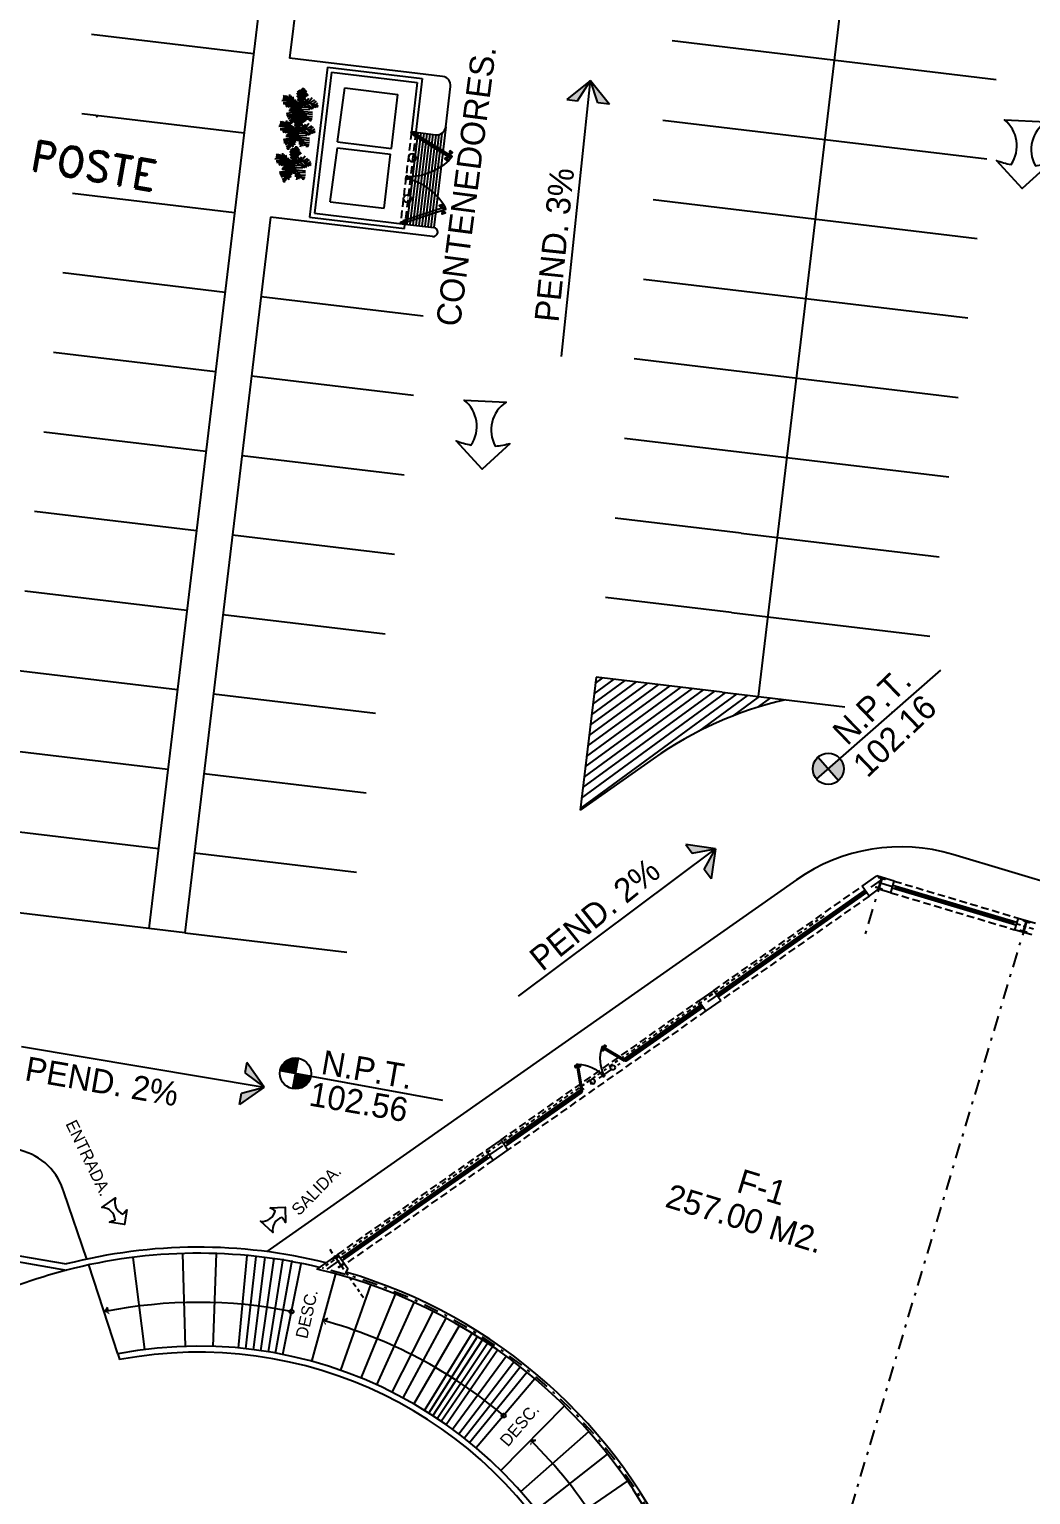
# Model space of a CAD drawing. Header units: millimetres. Extents: x 99 to 472, y 49 to 338.
# Drawn here: x 253.04 to 286.17, y 152.29 to 200.78 of the extents above; entities that cross this region are included whole.
import ezdxf
from ezdxf.enums import TextEntityAlignment as Align

# ---------------------------------------------------------------- set-up
doc = ezdxf.new("R2010")
doc.units = ezdxf.units.MM
doc.linetypes.add('DASHDOT', pattern=[1, 0.5, -0.25, 0, -0.25])
doc.linetypes.add('HIDDEN', pattern=[0.375, 0.25, -0.125])
for name, color, linetype in [('AUX2', 6, 'Continuous'), ('BANQUETA', 4, 'Continuous'), ('BANQUETA.', 2, 'Continuous'), ('BANQUETAS', 8, 'Continuous'), ('CALLES', 4, 'Continuous'), ('DETALLES', 4, 'Continuous'), ('EJE', 8, 'DASHDOT'), ('LOCALES', 5, 'Continuous'), ('MURO', 5, 'Continuous'), ('NIVELES', 32, 'Continuous'), ('PENDIENTES', 8, 'Continuous'), ('PUERTAS', 2, 'Continuous'), ('TEXTOS_Y_COTAS', 7, 'Continuous'), ('TRAZO', 8, 'Continuous'), ('veg', 3, 'Continuous'), ('WALL', 4, 'Continuous')]:
    doc.layers.add(name, color=color, linetype=linetype)
doc.styles.add('ATTR', font='romans.shx', dxfattribs={"width": 0.8, "height": 0.7})
doc.styles.add('H1', font='hand.shx', dxfattribs={"height": 0.15})
doc.styles.add('ROMAND', font='romand.shx', dxfattribs={"height": 1})

# ---------------------------------------------------------------- blocks, each defined once
blk = doc.blocks.new('FLECHA3')
blk.add_lwpolyline([(-0.354, -0.354), (0, 0), (0.354, -0.354, 0.044777), (0.159, -0.308, 0.391731), (0.274, -0.89), (-0.274, -0.89, 0.391731), (-0.159, -0.308, 0.044777)], format="xyb", close=True)
blk = doc.blocks.new('PUERTA90')
for p, q in [((0.087, 0.583), (0.051, 0.566)), ((0.182, 0.522), (0.156, 0.577)), ((0.037, 0.455), (0.011, 0.509)), ((0.049, 0.499), (0.067, 0.507)), ((0.053, 0.49), (0.071, 0.498)), ((0.14, 0.541), (0.121, 0.533)), ((0.144, 0.532), (0.126, 0.524)), ((0.434, -0.16), (0.397, -0.177)), ((0.45, -0.197), (0.397, -0.177)), ((0.414, -0.213), (0.434, -0.16))]:
    blk.add_line(p, q)
for points in [[(0.051, 0.566), (0.104, 0.547), (0.068, 0.53), (0.087, 0.583)], [(0.087, 0.489), (0.073, 0.494), (0.065, 0.512), (0.07, 0.525)], [(0.123, 0.506), (0.128, 0.519), (0.119, 0.537), (0.106, 0.542)], [(0.45, -0.252), (0.435, -0.252), (0.435, -0.237), (0.45, -0.237)]]:
    blk.add_lwpolyline(points)
for points in [[(0.45, -0.197), (0.087, 0.583), (0.051, 0.566), (0.414, -0.213)], [(0.182, 0.522), (0.146, 0.528), (0.137, 0.546), (0.156, 0.577), (0.165, 0.581), (0.191, 0.526)], [(0.002, 0.505), (0.011, 0.509), (0.047, 0.503), (0.055, 0.485), (0.037, 0.455), (0.027, 0.45)]]:
    blk.add_lwpolyline(points, close=True)
blk.add_lwpolyline([(0.051, 0.566, 0.210556), (-0.41, -0.237), (-0.395, -0.237), (-0.395, -0.252), (-0.41, -0.252)], format="xyb")
at = {"linetype": 'Continuous'}
for points in [[(-0.43, -0.262), (-0.43, -0.172), (-0.41, -0.172), (-0.41, -0.262)], [(0.47, -0.262), (0.47, -0.172), (0.45, -0.172), (0.45, -0.262)]]:
    blk.add_lwpolyline(points, close=True, dxfattribs=at)
at = {"layer": 'TEXTOS_Y_COTAS'}
blk.add_circle((-0.028, -0.182), 0.0765, dxfattribs=at)
at = {"layer": 'TEXTOS_Y_COTAS', "insert": (-0.083, -0.163), "char_height": 0.03, "width": 0.1975, "attachment_point": 1}
blk.add_mtext('\\fGraphite Light ATT|b0|i0|c162|p66;0.90', dxfattribs=at)
blk = doc.blocks.new('arbol4')
for p, q in [((-0.45648, 2.42424), (-0.9564, 2.75862)), ((-0.54342, 2.81436), (-0.7173, 2.95368)), ((0.06774, -0.40404), (-0.56226, 3.01596)), ((-0.4782, 2.70288), (-0.32604, 2.95368)), ((-2.78214, 0.78018), (-3.28206, 0.6966)), ((-2.36916, 0.41796), (-3.23856, 0.25074)), ((-1.82226, -0.13404), (-3.08226, 1.12596)), ((-2.84736, 0.86382), (-2.8908, 1.33752)), ((-2.54304, 1.30962), (-2.47788, 0.52944)), ((-2.23878, 1.1703), (-2.0214, 0.05574)), ((-2.0649, 1.28178), (-1.3911, -0.16722)), ((-0.80424, -0.27864), (-1.7823, 1.11456)), ((-0.15216, 0.75234), (-1.5867, 1.72758)), ((-0.2391, 1.28178), (-1.41282, 2.03412)), ((-1.3911, 1.03098), (-0.10872, 0.41796)), ((-0.36954, 1.97838), (-1.23894, 2.39634)), ((-1.17372, 0.41796), (0, -0.11148)), ((-0.39126, 2.20134), (-0.08694, 2.56356)), ((-0.2826, 1.75548), (0.34776, 2.47998)), ((-0.2391, 1.25388), (0.69552, 2.39634)), ((-0.10872, 0.58512), (0.58686, 1.86696)), ((0, 0), (0.60858, 1.1982)), ((0.06774, -0.40404), (1.68774, 0.13596)), ((0.30426, -0.30654), (0.73896, 1.05882)), ((0.6738, -0.19506), (1.13022, 1.1703)), ((1.04328, -0.05574), (1.45626, 1.47684)), ((1.39104, 0.02784), (1.71708, 1.53258)), ((1.52148, 0.05574), (2.86902, -0.30654)), ((1.68774, 0.13596), (2.94774, 1.75596)), ((1.69536, 0.13932), (1.93446, 1.75548)), ((1.84746, 0.33438), (2.95596, -0.0279)), ((1.9779, 1.44894), (2.0214, 0.58512)), ((2.06484, 0.58512), (2.99946, 0.25074)), ((2.1735, 1.56042), (2.30394, 0.9474)), ((2.23872, 0.78018), (2.95596, 0.66876)), ((2.39088, 1.644), (2.58648, 1.30962)), ((2.49954, 1.14246), (2.99946, 1.08672)), ((2.6952, 1.3932), (3.1299, 1.44894)), ((2.71692, 1.78332), (2.78208, 1.56042)), ((-1.93446, -0.0279), (-3.06468, -0.08364)), ((-1.6302, -0.19506), (-2.80386, -0.75234)), ((-0.97812, -1.30968), (-2.4996, -1.53258)), ((-1.6302, -2.1456), (-2.4996, -2.28492)), ((-1.3911, -1.6998), (-2.47788, -1.72764)), ((-1.7823, -2.45214), (-2.47788, -2.53572)), ((-1.5432, -1.97844), (-2.34744, -1.95054)), ((-1.21722, -0.22296), (-2.217, -0.89172)), ((-1.28226, -1.57404), (-2.18226, -3.10404)), ((-1.89102, -2.6193), (-1.84752, -3.06516)), ((0.06774, -0.40404), (-1.82226, -0.13404)), ((-0.89118, -0.27864), (-1.73886, -0.9753)), ((-0.84768, -1.17036), (-1.73886, -1.17036)), ((-1.67364, -2.25708), (-1.60842, -3.03726)), ((-1.43454, -1.83912), (-1.30416, -3.1209)), ((0.06774, -0.40404), (-1.28226, -1.57404)), ((-0.32604, -0.33438), (-1.21722, -0.89172)), ((-1.17372, -1.50474), (-0.99984, -3.06516)), ((-0.32604, -0.75234), (-1.13028, -1.00314)), ((-0.9564, -1.30968), (-0.69552, -2.81436)), ((-0.73902, -1.08672), (-0.45648, -2.3685)), ((-0.49992, -0.91956), (-0.30432, -1.81122)), ((-0.21738, -0.61302), (-0.15216, -1.28178)), ((0.21732, -0.58518), (-0.02172, -1.61616)), ((0.06774, -0.40404), (1.14774, -1.75404)), ((0.17388, -0.55734), (1.52148, -0.9753)), ((0.36948, -0.78024), (0.1956, -1.95054)), ((0.60858, -1.08672), (0.28254, -2.56356)), ((0.45642, -0.30654), (1.63014, -0.91956)), ((0.91284, -1.4211), (0.45642, -2.81436)), ((0.52164, -0.9474), (1.99962, -1.28178)), ((1.15194, -1.75548), (0.56508, -3.14874)), ((0.73896, -0.19506), (1.91268, -0.75234)), ((0.80418, -1.30968), (2.28216, -1.53258)), ((1.28238, -2.22918), (1.02156, -3.093)), ((1.04328, -1.58832), (2.23872, -1.78338)), ((1.14774, -1.75404), (1.68774, -3.55404)), ((1.15194, -0.05574), (2.1735, -0.61302)), ((1.17372, -1.75548), (2.49954, -2.1456)), ((1.21716, -1.9227), (2.39088, -2.3964)), ((1.43454, -2.67504), (1.23888, -3.31596)), ((1.3476, -2.3685), (2.4126, -2.8422)), ((1.43454, -2.70288), (2.13006, -3.093)), ((-1.99968, -2.78652), (-2.39094, -2.95368)), ((1.5432, -3.14874), (1.45626, -3.45528)), ((1.5432, -3.00942), (1.91268, -3.26022)), ((1.67358, -3.39954), (1.76052, -3.45528))]:
    blk.add_line(p, q)
at = {"style": 'ATTR', "width": 0.8, "flags": 9}
blk.add_attdef('ESTCODE', (0.06774, -0.40404), '', height=0.042, dxfattribs=at)
blk = doc.blocks.new('A$C20FC3698')
at = {"layer": 'veg', "xscale": 0.9999998995489492, "yscale": 0.9999998995489492, "zscale": 0.9999998995489492}
blk.add_blockref('arbol4', (3.28, 3.55, -6.65), dxfattribs=at)

msp = doc.modelspace()

# ---------------------------------------------------------------- hatches: boundary and pattern name
h = msp.add_hatch()
h.set_pattern_fill('ANSI31', color=8, scale=0.08, style=0)
h.set_pattern_definition([(216.15804, (342.9357, 209.1181), (0.1498637, -0.2050777), [])])
h.paths.add_polyline_path([(271.26332, 174.9403), (273.68023, 176.63802, -0.09692781), (278.06598, 178.59188), (275.96024, 178.84378), (271.78997, 179.34267)])
at = {"layer": 'BANQUETA.'}
h = msp.add_hatch(color=256, dxfattribs=at)
h.paths.add_polyline_path([(255.67771, 158.3163), (255.54701, 158.34345), (255.69233, 158.25195)])
h.paths.add_polyline_path([(255.63851, 158.48876), (255.54701, 158.34345), (255.65075, 158.43491)])
h = msp.add_hatch(color=256, dxfattribs=at)
h.paths.add_polyline_path([(262.85376, 157.95727), (262.75884, 158.05111), (262.83105, 157.8953)])
h.paths.add_polyline_path([(262.91464, 158.12332), (262.75884, 158.05111), (262.89563, 158.07146)])
h = msp.add_hatch(color=256, dxfattribs=at)
h.paths.add_polyline_path([(269.66704, 153.96367), (269.62246, 154.08949), (269.61961, 153.91779)])
h.paths.add_polyline_path([(269.79416, 154.08663), (269.62246, 154.08949), (269.75447, 154.04823)])
at = {"layer": 'NIVELES'}
for points in [[(279.08481, 175.96606), (279.47261, 176.30644), (279.13223, 176.69424, 0.41421356)], [(279.86042, 176.64682), (279.47261, 176.30644), (279.813, 175.91864, 0.41421356)], [(261.33774, 166.3206), (261.84533, 166.22784), (261.93809, 166.73543, 0.41421356)], [(262.35291, 166.13507), (261.84533, 166.22784), (261.75256, 165.72025, 0.41421356)]]:
    msp.add_hatch(color=256, dxfattribs=at).paths.add_polyline_path(points)
at = {"layer": 'PENDIENTES'}
h = msp.add_hatch(color=256, dxfattribs=at)
h.paths.add_polyline_path([(271.6012, 199.07943), (271.84697, 198.34278), (272.23096, 198.30264)])
h.paths.add_polyline_path([(271.6012, 199.07943), (270.82441, 198.44967), (271.17756, 198.41275)])
h = msp.add_hatch(color=256, dxfattribs=at)
h.paths.add_polyline_path([(275.74473, 173.65546), (275.37073, 172.97489), (275.60196, 172.6657)])
h.paths.add_polyline_path([(275.74473, 173.65546), (274.75498, 173.79823), (274.96763, 173.51389)])
h = msp.add_hatch(color=256, dxfattribs=at)
h.paths.add_polyline_path([(260.81325, 165.77732), (260.06296, 165.57703), (259.99943, 165.1962)])
h.paths.add_polyline_path([(260.81325, 165.77732), (260.23214, 166.59114), (260.17371, 166.24091)])

# ---------------------------------------------------------------- linework, layer by layer
at = {"color": 5, "linetype": 'Continuous', "ltscale": 0.3}
for p, q in [((262.90739, 199.52204), (262.30956, 194.5588)), ((263.03839, 199.3553), (262.47643, 194.6899)), ((262.90739, 199.52204), (266.04152, 199.14711)), ((263.03839, 199.3553), (265.87476, 199.01599)), ((265.87476, 199.01599), (265.6795, 197.38378)), ((266.04152, 199.14711), (265.82878, 197.36876)), ((265.82878, 197.36876), (265.6795, 197.38378)), ((262.30956, 194.5588), (265.44771, 194.18338)), ((262.47643, 194.6899), (265.46553, 194.33232)), ((265.44771, 194.18338), (265.46553, 194.33232)), ((263.24725, 160.23578), (263.57704, 159.76628)), ((263.57704, 159.76628), (263.50639, 159.65531))]:
    msp.add_line(p, q, dxfattribs=at)
for p, q in [((263.2308, 197.05225), (263.47599, 198.83547)), ((263.47599, 198.83547), (265.23155, 198.62545)), ((265.01778, 196.83847), (265.23155, 198.62545)), ((263.2308, 197.05225), (265.01778, 196.83847)), ((262.99355, 195.06903), (263.23874, 196.85225)), ((263.23874, 196.85225), (264.9943, 196.64223)), ((264.78053, 194.85525), (264.9943, 196.64223)), ((262.99355, 195.06903), (264.78053, 194.85525))]:
    msp.add_line(p, q)
at = {"color": 32}
for p, q in [((279.08481, 175.96606), (283.1911, 179.57023)), ((279.13223, 176.69424), (279.813, 175.91864)), ((261.93809, 166.73543), (261.75256, 165.72025)), ((261.33774, 166.3206), (266.71238, 165.33834))]:
    msp.add_line(p, q, dxfattribs=at)
at = {"color": 2, "linetype": 'Continuous', "ltscale": 0.3}
for p, q in [((275.96024, 178.84378), (271.78997, 179.34267)), ((275.96024, 178.84378), (280.01841, 178.35831)), ((281.55807, 178.17412), (281.59753, 178.1694)), ((273.68023, 176.63802), (271.26332, 174.9403)), ((318.39435, 163.0599), (283.58948, 173.47403)), ((278.42074, 172.6356), (260.90148, 160.32946)), ((254.18503, 162.30292), (254.15411, 162.39282)), ((254.94878, 160.08258), (254.18503, 162.30292)), ((261.43043, 156.92465), (262.03426, 159.93978)), ((262.38878, 156.69793), (263.18014, 159.59167)), ((269.76474, 156.12308), (267.82584, 153.83383)), ((268.63585, 153.09218), (270.74571, 155.2249))]:
    msp.add_line(p, q, dxfattribs=at)
at = {"color": 9, "linetype": 'HIDDEN'}
for p, q in [((275.68301, 168.9711), (280.59047, 172.41827)), ((281.5416, 172.20794, 206.37533), (285.63413, 170.9834, 206.37533)), ((281.65627, 172.59115, 206.37533), (285.74879, 171.36661, 206.37533)), ((280.82039, 172.09095), (275.91293, 168.64378)), ((268.64568, 164.02783), (275.19204, 168.62622)), ((275.42196, 168.2989), (268.8756, 163.70051)), ((263.24725, 160.23578), (268.1547, 163.68295)), ((268.38462, 163.35563), (263.47716, 159.90846))]:
    msp.add_line(p, q, dxfattribs=at)
at = {"color": 8, "linetype": 'DASHDOT', "ltscale": 0.3}
for p, q in [((279.32933, 171.44075), (262.73494, 159.78426)), ((286.26628, 171.00301, 206.37533), (285.69146, 171.175, 206.37533)), ((262.97842, 160.40693), (264.13953, 158.75396))]:
    msp.add_line(p, q, dxfattribs=at)
at = {"color": 3}
for points, elevation in [([(281.14823, 172.71833), (281.3429, 172.66009), (281.3379, 172.64336), (281.24512, 172.67111), (281.15411, 172.36694), (281.24688, 172.33918), (281.24188, 172.32245), (281.04721, 172.3807), (281.05221, 172.39743), (281.14499, 172.36967), (281.236, 172.67385), (281.14323, 172.7016)], 206.37533), ([(285.93279, 171.28943), (286.12746, 171.23118), (286.12246, 171.21445), (286.02968, 171.24221), (285.93867, 170.93804), (286.03144, 170.91028), (286.02644, 170.89355), (285.83176, 170.9518), (285.83677, 170.96853), (285.92954, 170.94077), (286.02056, 171.24494), (285.92778, 171.2727)], 278.31407)]:
    msp.add_lwpolyline(points, close=True, dxfattribs=dict(at, elevation=elevation))
msp.add_lwpolyline([(263.0761, 160.09112), (263.24238, 160.20792), (263.25241, 160.19363), (263.17317, 160.13797), (263.35567, 159.87816), (263.43491, 159.93382), (263.44495, 159.91953), (263.27867, 159.80273), (263.26863, 159.81702), (263.34788, 159.87269), (263.16538, 160.13249), (263.08614, 160.07683)], close=True, dxfattribs=at)
at = {"color": 32}
for centre in [(279.47261, 176.30644), (261.84533, 166.22784)]:
    msp.add_circle(centre, 0.51599, dxfattribs=at)
at = {"color": 2, "linetype": 'Continuous', "ltscale": 0.3}
for centre in [(261.71523, 158.34671), (268.73251, 154.90433)]:
    msp.add_circle(centre, 0.06817, dxfattribs=at)
for centre, radius, start, end in [((280.86522, 166.40934), 12.5, 102.940503, 125.085542), ((281.86954, 167.72583), 6, 73.342038, 125.085542), ((252.26287, 161.74227), 2, 18.982238, 80.085542)]:
    msp.add_arc(centre, radius, start, end, dxfattribs=at)
at = {"layer": 'BANQUETA'}
for p, q in [((280.67669, 172.29552), (275.76923, 168.84836)), ((280.73417, 172.21369), (275.82671, 168.76653)), ((280.60636, 172.22168), (280.04918, 171.8303)), ((280.6236, 172.19713), (280.06643, 171.80575)), ((280.64084, 172.17258), (280.08367, 171.7812)), ((280.65234, 172.15621, 206.37533), (280.59486, 172.23804, 206.37533)), ((285.67713, 171.1271, 206.37533), (281.5846, 172.35164, 206.37533)), ((285.70579, 171.2229, 206.37533), (281.61327, 172.44745, 206.37533)), ((281.6804, 172.32298, 206.37533), (281.70907, 172.41878, 206.37533)), ((282.57754, 172.07542, 206.37533), (281.68614, 172.34214, 206.37533)), ((282.58614, 172.10416, 206.37533), (281.69474, 172.37088, 206.37533)), ((282.59474, 172.1329, 206.37533), (281.70334, 172.39962, 206.37533)), ((282.57181, 172.05626, 206.37533), (282.60047, 172.15206, 206.37533)), ((280.00827, 171.80156), (279.45109, 171.41018)), ((280.02551, 171.77701), (279.46834, 171.38563)), ((280.04275, 171.75246), (279.48558, 171.36108)), ((280.05425, 171.7361), (279.99677, 171.81792)), ((280.09517, 171.76484), (280.03769, 171.84666)), ((282.61971, 172.04192, 206.37533), (282.64837, 172.13773, 206.37533)), ((283.61265, 171.7657, 206.37533), (282.62544, 172.06109, 206.37533)), ((283.62125, 171.79444, 206.37533), (282.63404, 172.08983, 206.37533)), ((283.62985, 171.82318, 206.37533), (282.64264, 172.11857, 206.37533)), ((283.63558, 171.84234, 206.37533), (283.60691, 171.74654, 206.37533)), ((283.68348, 171.82801, 206.37533), (283.65481, 171.73221, 206.37533)), ((284.64775, 171.45598, 206.37533), (283.66055, 171.75137, 206.37533)), ((284.65635, 171.48472, 206.37533), (283.66915, 171.78011, 206.37533)), ((284.66495, 171.51346, 206.37533), (283.67775, 171.80885, 206.37533)), ((279.41018, 171.38144), (278.853, 170.99006)), ((279.42742, 171.35689), (278.87025, 170.96551)), ((279.44467, 171.33234), (278.88749, 170.94096)), ((279.45616, 171.31598), (279.39868, 171.39781)), ((279.49708, 171.34472), (279.4396, 171.42655)), ((284.64202, 171.43682, 206.37533), (284.67069, 171.53262, 206.37533)), ((284.68992, 171.42249, 206.37533), (284.71859, 171.51829, 206.37533)), ((285.58706, 171.17493, 206.37533), (284.69565, 171.44165, 206.37533)), ((285.59566, 171.20367, 206.37533), (284.70425, 171.47039, 206.37533)), ((285.60426, 171.23241, 206.37533), (284.71285, 171.49913, 206.37533)), ((285.60999, 171.25157, 206.37533), (285.58132, 171.15577, 206.37533)), ((278.81209, 170.96132), (278.25491, 170.56994)), ((278.82933, 170.93677), (278.27216, 170.54539)), ((278.84658, 170.91222), (278.2894, 170.52085)), ((278.85807, 170.89586), (278.80059, 170.97769)), ((278.89899, 170.9246), (278.84151, 171.00643)), ((278.214, 170.5412), (277.67359, 170.1616)), ((278.23124, 170.51665), (277.69084, 170.13705)), ((278.24849, 170.49211), (277.70808, 170.11251)), ((278.25998, 170.47574), (278.2025, 170.55757)), ((278.3009, 170.50448), (278.24342, 170.58631)), ((277.05136, 169.72452), (276.47741, 169.32137)), ((277.09734, 169.65906), (277.03986, 169.74089)), ((277.13825, 169.6878), (277.08077, 169.76963)), ((277.63268, 170.13286), (277.09227, 169.75326)), ((277.64992, 170.10831), (277.10951, 169.72871)), ((277.66717, 170.08377), (277.12676, 169.70416)), ((277.67866, 170.0674), (277.62118, 170.14923)), ((277.71958, 170.09614), (277.6621, 170.17797)), ((276.4365, 169.29263), (275.86256, 168.88947)), ((276.45374, 169.26808), (275.8798, 168.86492)), ((276.47099, 169.24353), (275.89705, 168.84037)), ((276.48248, 169.22716), (276.425, 169.30899)), ((276.5234, 169.2559), (276.46592, 169.33773)), ((277.0686, 169.69997), (276.49466, 169.29682)), ((277.08584, 169.67542), (276.5119, 169.27227)), ((275.85106, 168.90584), (275.90854, 168.82401)), ((272.74154, 166.7216), (275.27826, 168.50348)), ((275.33574, 168.42165), (272.79902, 166.63977)), ((275.20792, 168.42963), (274.64535, 168.03446)), ((275.22517, 168.40508), (274.66259, 168.00991)), ((275.24241, 168.38053), (274.67983, 167.98536)), ((275.19643, 168.446), (275.25391, 168.36417)), ((274.60443, 168.00572), (274.04185, 167.61054)), ((274.62167, 167.98117), (274.0591, 167.58599)), ((274.63892, 167.95662), (274.07634, 167.56144)), ((274.65041, 167.94025), (274.59293, 168.02208)), ((274.69133, 167.96899), (274.63385, 168.05082)), ((274.00094, 167.5818), (273.4179, 167.17226)), ((274.01818, 167.55725), (273.43515, 167.14771)), ((274.03543, 167.5327), (273.45239, 167.12316)), ((274.04692, 167.51634), (273.98944, 167.59817)), ((274.08784, 167.54508), (274.03036, 167.62691)), ((273.37699, 167.14352), (272.79395, 166.73397)), ((273.39423, 167.11897), (272.8112, 166.70943)), ((273.41148, 167.09442), (272.82844, 166.68488)), ((273.42297, 167.07805), (273.36549, 167.15988)), ((273.46389, 167.10679), (273.40641, 167.18862)), ((272.79902, 166.63977), (272.74154, 166.7216)), ((272.83994, 166.66851), (272.78246, 166.75034)), ((271.2277, 165.65822), (268.7319, 163.90509)), ((271.28518, 165.57639), (268.78938, 163.82326)), ((271.23919, 165.64186), (270.64593, 165.22513)), ((271.25644, 165.61731), (270.66317, 165.20058)), ((271.27368, 165.59276), (270.68042, 165.17603)), ((271.26861, 165.68696), (271.2277, 165.65822)), ((271.28518, 165.57639), (271.2277, 165.65822)), ((271.32609, 165.60513), (271.26861, 165.68696)), ((271.32609, 165.60513), (271.28518, 165.57639)), ((270.60501, 165.19639), (270.01175, 164.77966)), ((270.62226, 165.17184), (270.02899, 164.75511)), ((270.6395, 165.14729), (270.04624, 164.73056)), ((270.651, 165.13092), (270.59352, 165.21275)), ((270.69191, 165.15966), (270.63443, 165.24149)), ((269.97084, 164.75092), (269.41849, 164.36293)), ((269.98808, 164.72637), (269.43573, 164.33838)), ((270.00532, 164.70182), (269.45298, 164.31383)), ((270.01682, 164.68545), (269.95934, 164.76728)), ((270.05773, 164.71419), (270.00025, 164.79602)), ((268.81373, 163.96257), (268.87121, 163.88074)), ((269.37757, 164.33419), (268.82522, 163.9462)), ((269.39482, 164.30964), (268.84247, 163.92165)), ((269.41206, 164.28509), (268.85971, 163.8971)), ((269.42356, 164.26873), (269.36608, 164.35055)), ((269.46447, 164.29747), (269.40699, 164.37929)), ((268.24092, 163.56021), (265.66176, 161.74851)), ((268.2984, 163.47838), (265.71924, 161.66668)), ((268.17059, 163.48636), (266.98329, 162.65236)), ((268.18783, 163.46181), (267.00054, 162.62781)), ((268.20508, 163.43726), (267.01778, 162.60327)), ((268.2984, 163.47838), (267.71972, 163.07189)), ((268.15909, 163.50273), (268.21657, 163.4209)), ((266.94238, 162.62362), (265.71417, 161.76089)), ((266.95962, 162.59907), (265.73141, 161.73634)), ((266.97687, 162.57453), (265.74865, 161.71179)), ((266.98836, 162.55816), (266.93088, 162.63999)), ((267.02928, 162.5869), (266.9718, 162.66873)), ((265.66176, 161.74851), (263.33347, 160.11304)), ((265.71924, 161.66668), (263.39095, 160.03121)), ((265.67325, 161.73215), (264.55002, 160.94315)), ((265.6905, 161.7076), (264.56727, 160.9186)), ((265.70774, 161.68305), (264.58451, 160.89405)), ((265.71924, 161.66668), (265.66176, 161.74851)), ((265.76015, 161.69542), (265.70267, 161.77725)), ((264.50911, 160.91441), (263.42679, 160.15415)), ((264.52635, 160.88986), (263.44403, 160.1296)), ((264.54359, 160.86531), (263.46128, 160.10505)), ((264.55509, 160.84895), (264.49761, 160.93077)), ((264.59601, 160.87769), (264.53853, 160.95951)), ((263.41529, 160.17052), (263.47277, 160.08869))]:
    msp.add_line(p, q, dxfattribs=at)
at = {"layer": 'BANQUETA.', "color": 2}
for p, q in [((262.97767, 221.01631), (256.99699, 171.02277)), ((264.16917, 220.87377), (261.65099, 199.82386)), ((281.89014, 218.31028), (277.15174, 178.70125)), ((266.71489, 199.21807), (261.65099, 199.82386)), ((266.81779, 197.55258), (266.97713, 198.88456)), ((265.82878, 197.36876), (266.48427, 197.29034)), ((261.02145, 194.56138), (258.18849, 170.88023)), ((266.38322, 193.91996), (261.02145, 194.56138)), ((265.46553, 194.33232), (266.4189, 194.21827)), ((271.78997, 179.34267), (271.26332, 174.9403)), ((258.18849, 170.88023), (256.99699, 171.02277))]:
    msp.add_line(p, q, dxfattribs=at)
at = {"layer": 'BANQUETA.', "color": 1}
for p, q in [((235.47721, 163.00118), (254.27284, 159.71593)), ((235.51164, 163.1982), (254.26456, 159.92041)), ((255.96729, 156.94799), (256.02936, 156.75622))]:
    msp.add_line(p, q, dxfattribs=at)
at = {"layer": 'BANQUETA.'}
for p, q in [((255.54701, 158.34345), (255.63851, 158.48876)), ((255.65075, 158.43491), (255.54701, 158.34345)), ((262.75884, 158.05111), (262.91464, 158.12332)), ((262.89563, 158.07146), (262.75884, 158.05111)), ((269.62246, 154.08949), (269.79416, 154.08663)), ((269.75447, 154.04823), (269.62246, 154.08949))]:
    msp.add_line(p, q, dxfattribs=at)
at = {"layer": 'BANQUETA.', "color": 2}
for centre, radius, start, end in [((266.67925, 198.92019), 0.3, 353.178176, 83.178176), ((266.51991, 197.58822), 0.3, 263.178176, 353.178176), ((266.40106, 194.06911), 0.15022, 263.178176, 83.178176)]:
    msp.add_arc(centre, radius, start, end, dxfattribs=at)
at = {"layer": 'BANQUETA.', "color": 1}
for radius, start, end in [(17.48912, 76.049972, 104.485678), (17.28912, 76.627951, 104.628587), (14.21412, 18.732606, 100.834886), (14.01412, 27.364808, 100.733006)]:
    msp.add_arc((258.63925, 142.98727), radius, start, end, dxfattribs=at)
at = {"layer": 'BANQUETA.'}
for radius, start, end in [(15.66442, 78.675413, 101.385254), (15.61699, 49.736797, 74.705007), (15.61699, 18.732606, 45.308734)]:
    msp.add_arc((258.63925, 142.98727), radius, start, end, dxfattribs=at)
at = {"layer": 'BANQUETAS'}
for p, q in [((265.88852, 197.36161), (265.52528, 194.32517)), ((266.81779, 197.55258), (266.4189, 194.21827)), ((265.98781, 197.34973), (265.62457, 194.3133)), ((266.08711, 197.33786), (265.72386, 194.30142)), ((266.1864, 197.32598), (265.82315, 194.28954)), ((266.28569, 197.3141), (265.92244, 194.27766)), ((266.38498, 197.30222), (266.02174, 194.26578)), ((266.48427, 197.29034), (266.12103, 194.2539)), ((266.5856, 197.2955), (266.22032, 194.24203)), ((266.69193, 197.34244), (266.31961, 194.23015))]:
    msp.add_line(p, q, dxfattribs=at)
at = {"layer": 'CALLES', "linetype": 'Continuous'}
for p, q in [((260.45949, 199.9664), (255.09772, 200.60782)), ((285.0317, 199.10973), (274.30816, 200.39258)), ((260.14472, 197.33516), (254.78295, 197.97658)), ((284.71692, 196.47849), (273.99338, 197.76134)), ((259.82994, 194.70392), (254.46817, 195.34534)), ((284.40215, 193.84726), (273.67861, 195.1301)), ((259.51517, 192.07268), (254.1534, 192.7141)), ((284.08738, 191.21602), (273.36384, 192.49886)), ((266.06844, 191.28872), (260.70667, 191.93014)), ((259.2004, 189.44144), (253.83863, 190.08286)), ((283.7726, 188.58478), (273.04906, 189.86763)), ((265.75367, 188.65748), (260.3919, 189.2989)), ((258.88562, 186.8102), (253.52385, 187.45163)), ((283.45783, 185.95354), (272.73429, 187.23639)), ((265.4389, 186.02624), (260.07713, 186.66766)), ((258.57085, 184.17896), (253.20908, 184.82039)), ((276.58978, 184.10626), (272.41952, 184.60515)), ((265.12413, 183.395), (259.76236, 184.03642)), ((276.58978, 184.10626), (283.14306, 183.3223)), ((258.25608, 181.54772), (252.89431, 182.18915)), ((276.27501, 181.47502), (272.10475, 181.97391)), ((264.80935, 180.76376), (259.44758, 181.40518)), ((276.27501, 181.47502), (282.82829, 180.69106)), ((257.94131, 178.91648), (252.57954, 179.55791)), ((264.49458, 178.13252), (259.13281, 178.77395)), ((257.62653, 176.28525), (252.26476, 176.92667)), ((264.17981, 175.50128), (258.81804, 176.14271)), ((257.31176, 173.65401), (251.94999, 174.29543)), ((263.86503, 172.87004), (258.50326, 173.51147)), ((256.99699, 171.02277), (251.63522, 171.66419)), ((258.18849, 170.88023), (263.55026, 170.23881))]:
    msp.add_line(p, q, dxfattribs=at)
at = {"layer": 'DETALLES'}
msp.add_point((255.27365, 197.88706, 101.65), dxfattribs=at)
at = {"layer": 'EJE', "color": 8, "linetype": 'DASHDOT'}
for p, q in [((262.89067, 159.74553), (281.32083, 172.69152)), ((281.25239, 172.712, 206.37533), (280.69133, 170.83689, 206.37533)), ((281.59893, 172.39955, 206.37533), (280.87303, 172.61675, 206.37533)), ((286.0362, 171.28061, 206.37533), (280.04347, 151.25243, 206.37533))]:
    msp.add_line(p, q, dxfattribs=at)
msp.add_arc((258.63925, 142.98727), 17.28912, 18.982238, 76.29672, dxfattribs=at)
at = {"layer": 'LOCALES', "color": 8, "linetype": 'HIDDEN'}
for p, q in [((265.6795, 197.38378), (265.31659, 194.35014)), ((265.82878, 197.36876), (265.46553, 194.33232))]:
    msp.add_line(p, q, dxfattribs=at)
at = {"layer": 'MURO', "color": 5, "linetype": 'Continuous'}
for p, q in [((280.59047, 172.41827), (281.08145, 172.76315, 206.37533)), ((281.65627, 172.59115, 206.37533), (281.08145, 172.76315, 206.37533)), ((280.82039, 172.09095, 206.37533), (280.59047, 172.41827, 206.37533)), ((280.82039, 172.09095), (281.13772, 172.32879, 206.37533)), ((281.5416, 172.20794, 206.37533), (281.13772, 172.32879, 206.37533)), ((281.5416, 172.20794, 206.37533), (281.65627, 172.59115, 206.37533)), ((283.68348, 171.82801, 206.37533), (283.65481, 171.73221, 206.37533)), ((285.74879, 171.36661, 206.37533), (285.63413, 170.9834, 206.37533)), ((285.74879, 171.36661, 206.37533), (286.32361, 171.19461, 206.37533)), ((286.20895, 170.8114, 206.37533), (285.63413, 170.9834, 206.37533)), ((278.3009, 170.50448), (278.24342, 170.58631)), ((277.71958, 170.09614), (277.6621, 170.17797)), ((275.68301, 168.9711), (275.19204, 168.62622)), ((275.68301, 168.9711), (275.91293, 168.64378)), ((275.19204, 168.62622), (275.42196, 168.2989)), ((275.91293, 168.64378), (275.42196, 168.2989)), ((270.69191, 165.15966), (270.63443, 165.24149)), ((268.64568, 164.02783), (268.1547, 163.68295)), ((268.64568, 164.02783), (268.8756, 163.70051)), ((268.1547, 163.68295), (268.38462, 163.35563)), ((268.8756, 163.70051), (268.38462, 163.35563)), ((263.24725, 160.23578), (262.55563, 159.74996))]:
    msp.add_line(p, q, dxfattribs=at)
for radius, start, end in [(17.21412, 18.732606, 76.849515), (17.36412, 23.121775, 73.721989)]:
    msp.add_arc((258.63925, 142.98727), radius, start, end, dxfattribs=at)
at = {"layer": 'NIVELES', "color": 8}
for p, q in [((270.64701, 189.95085), (271.6012, 199.07943)), ((269.22649, 168.7807), (275.74473, 173.65546)), ((252.78474, 167.11664), (260.81325, 165.77732))]:
    msp.add_line(p, q, dxfattribs=at)
at = {"layer": 'PENDIENTES'}
for p, q in [((271.6012, 199.07943), (270.82441, 198.44967)), ((271.17756, 198.41275), (271.6012, 199.07943)), ((271.84697, 198.34278), (271.6012, 199.07943)), ((271.6012, 199.07943), (272.23096, 198.30264)), ((270.82441, 198.44967), (271.17756, 198.41275)), ((272.23096, 198.30264), (271.84697, 198.34278)), ((275.74473, 173.65546), (274.75498, 173.79823)), ((274.75498, 173.79823), (274.96763, 173.51389)), ((274.96763, 173.51389), (275.74473, 173.65546)), ((275.37073, 172.97489), (275.74473, 173.65546)), ((275.74473, 173.65546), (275.60196, 172.6657)), ((275.60196, 172.6657), (275.37073, 172.97489)), ((260.23214, 166.59114), (260.17371, 166.24091)), ((260.81325, 165.77732), (260.23214, 166.59114)), ((260.17371, 166.24091), (260.81325, 165.77732)), ((260.81325, 165.77732), (259.99943, 165.1962)), ((259.99943, 165.1962), (260.06296, 165.57703)), ((260.06296, 165.57703), (260.81325, 165.77732))]:
    msp.add_line(p, q, dxfattribs=at)
at = {"layer": 'TRAZO', "linetype": 'Continuous'}
for p, q in [((256.85902, 157.08947), (256.47389, 160.14026)), ((258.2075, 157.19483), (258.1141, 160.26841)), ((259.12374, 157.19313), (259.22855, 160.26634)), ((259.96159, 157.13975), (260.24766, 160.20141)), ((260.20693, 157.11468), (260.54636, 160.1735)), ((260.45165, 157.08537), (260.84506, 160.14559)), ((260.69553, 157.05187), (261.14376, 160.11768)), ((260.94934, 157.01242), (261.44246, 160.08978)), ((261.18077, 156.97233), (261.73868, 160.04231)), ((255.96729, 156.94799), (255.0143, 159.89211)), ((264.32659, 159.23473), (263.33543, 156.4032)), ((264.02198, 156.14278), (265.15805, 158.91935)), ((264.53324, 155.9218), (265.77722, 158.65173)), ((265.04555, 155.67587), (266.39765, 158.35389)), ((265.40749, 155.48656), (266.83598, 158.12463)), ((265.76502, 155.28624), (267.26897, 157.88203)), ((266.1172, 155.07534), (267.69548, 157.62662)), ((266.25631, 154.98817), (267.86394, 157.52106)), ((266.3945, 154.89933), (268.03131, 157.41347)), ((266.53174, 154.80886), (268.19751, 157.30389)), ((266.66795, 154.71677), (268.36247, 157.19237)), ((266.83299, 154.6038), (268.52751, 157.07941)), ((267.04338, 154.45077), (268.81714, 156.87023)), ((267.24952, 154.29675), (269.06679, 156.68371)), ((267.42844, 154.15828), (269.28346, 156.51601)), ((267.60429, 154.01765), (269.49643, 156.3457)), ((269.2972, 152.39202), (271.54664, 154.37697)), ((269.81323, 151.77268), (272.17158, 153.62691)), ((270.35455, 151.03668), (272.82716, 152.73557))]:
    msp.add_line(p, q, dxfattribs=at)
msp.add_arc((258.63925, 142.98727), 17.28912, 104.628587, 126.353868, dxfattribs=at)

# ---------------------------------------------------------------- block references
at = {"layer": 'BANQUETA'}
for p, xscale, yscale, zscale, rotation in [((272.26227, 166.58712), 1.001911311089685, 1.001911311089685, 1.001911311089685, 34.67125106690241), ((271.55444, 166.09752), -1.001911311089674, 1.001911311089714, 1.001911311089686, 34.67125106691865)]:
    msp.add_blockref('PUERTA90', p, dxfattribs=dict(at, xscale=xscale, yscale=yscale, zscale=zscale, rotation=rotation))
at = {"layer": 'PUERTAS'}
for name, p, xscale, yscale, zscale, rotation in [('A$C20FC3698', (262.23254, 199.00017, 1.18296), 0.1778887875197247, 0.1778887875197247, 0.1778887875197247, 208.1530959863553), ('A$C20FC3698', (262.13025, 198.14511, 1.18296), 0.1778887875197247, 0.1778887875197247, 0.1778887875197247, 208.1530959863553), ('PUERTA90', (266.02544, 196.5381), -1.697373072825674, 1.697373072825656, 1.697373072825669, 263.1781762199703), ('A$C20FC3698', (262.00126, 197.06689, 1.18296), 0.1778887875197247, 0.1778887875197247, 0.1778887875197247, 208.1530959863553), ('PUERTA90', (265.85224, 195.09036), 1.69737307282564, 1.69737307282564, 1.69737307282564, 263.1781762228553)]:
    msp.add_blockref(name, p, dxfattribs=dict(at, xscale=xscale, yscale=yscale, zscale=zscale, rotation=rotation))
at = {"layer": 'WALL', "ltscale": 0.01, "xscale": 2.528347688240793, "yscale": 2.528347688240793, "zscale": 2.528347688240793, "rotation": 177.3220304208808}
for p in [(285.88481, 195.50452), (268.01751, 186.22416)]:
    msp.add_blockref('FLECHA3', p, dxfattribs=at)
at = {"layer": 'WALL', "ltscale": 0.01}
for p, rotation in [((256.1852, 161.22771), 215.5434356862516), ((261.50035, 161.79683), 316.9152696927129)]:
    msp.add_blockref('FLECHA3', p, dxfattribs=dict(at, rotation=rotation))

# ---------------------------------------------------------------- texts
msp.add_text('CONTENEDORES.', height=0.8, rotation=82.589802).set_placement((267.28461, 190.91045))
at = {"layer": 'AUX2', "color": 7, "style": 'H1'}
for s, rotation, p in [('PEND. 3%', 84.113755, (270.5462, 191.06141)), ('N.P.T.', 43.881448, (280.096, 177.04557)), ('102.16', 43.881448, (280.76382, 175.98027)), ('PEND. 2%', 38.945251, (270.0092, 169.57714)), ('N.P.T.', 350.18697, (262.66102, 166.21651)), ('PEND. 2%', 350.197294, (252.85617, 166.0053)), ('102.56', 350.18697, (262.26024, 165.16927)), ('F-1', 343.008656, (276.39878, 162.31559)), ('257.00 M2.', 343.008656, (274.03616, 161.82464))]:
    msp.add_text(s, height=0.8, rotation=rotation, dxfattribs=at).set_placement(p)
for s, rotation, p in [('ENTRADA.', 295.763848, (254.99799, 163.43032)), ('SALIDA.', 45.62814, (262.53406, 162.3653)), ('DESC.', 77.262855, (262.21782, 158.26642)), ('DESC.', 49.256961, (269.25688, 154.59705))]:
    msp.add_text(s, height=0.4, rotation=rotation, dxfattribs=at).set_placement(p, align=Align.MIDDLE)
at = {"layer": 'DETALLES', "style": 'ROMAND'}
msp.add_text('POSTE', height=1, rotation=350.169813, dxfattribs=at).set_placement((253.03439, 196.13033))

doc.saveas('drawing.dxf')
